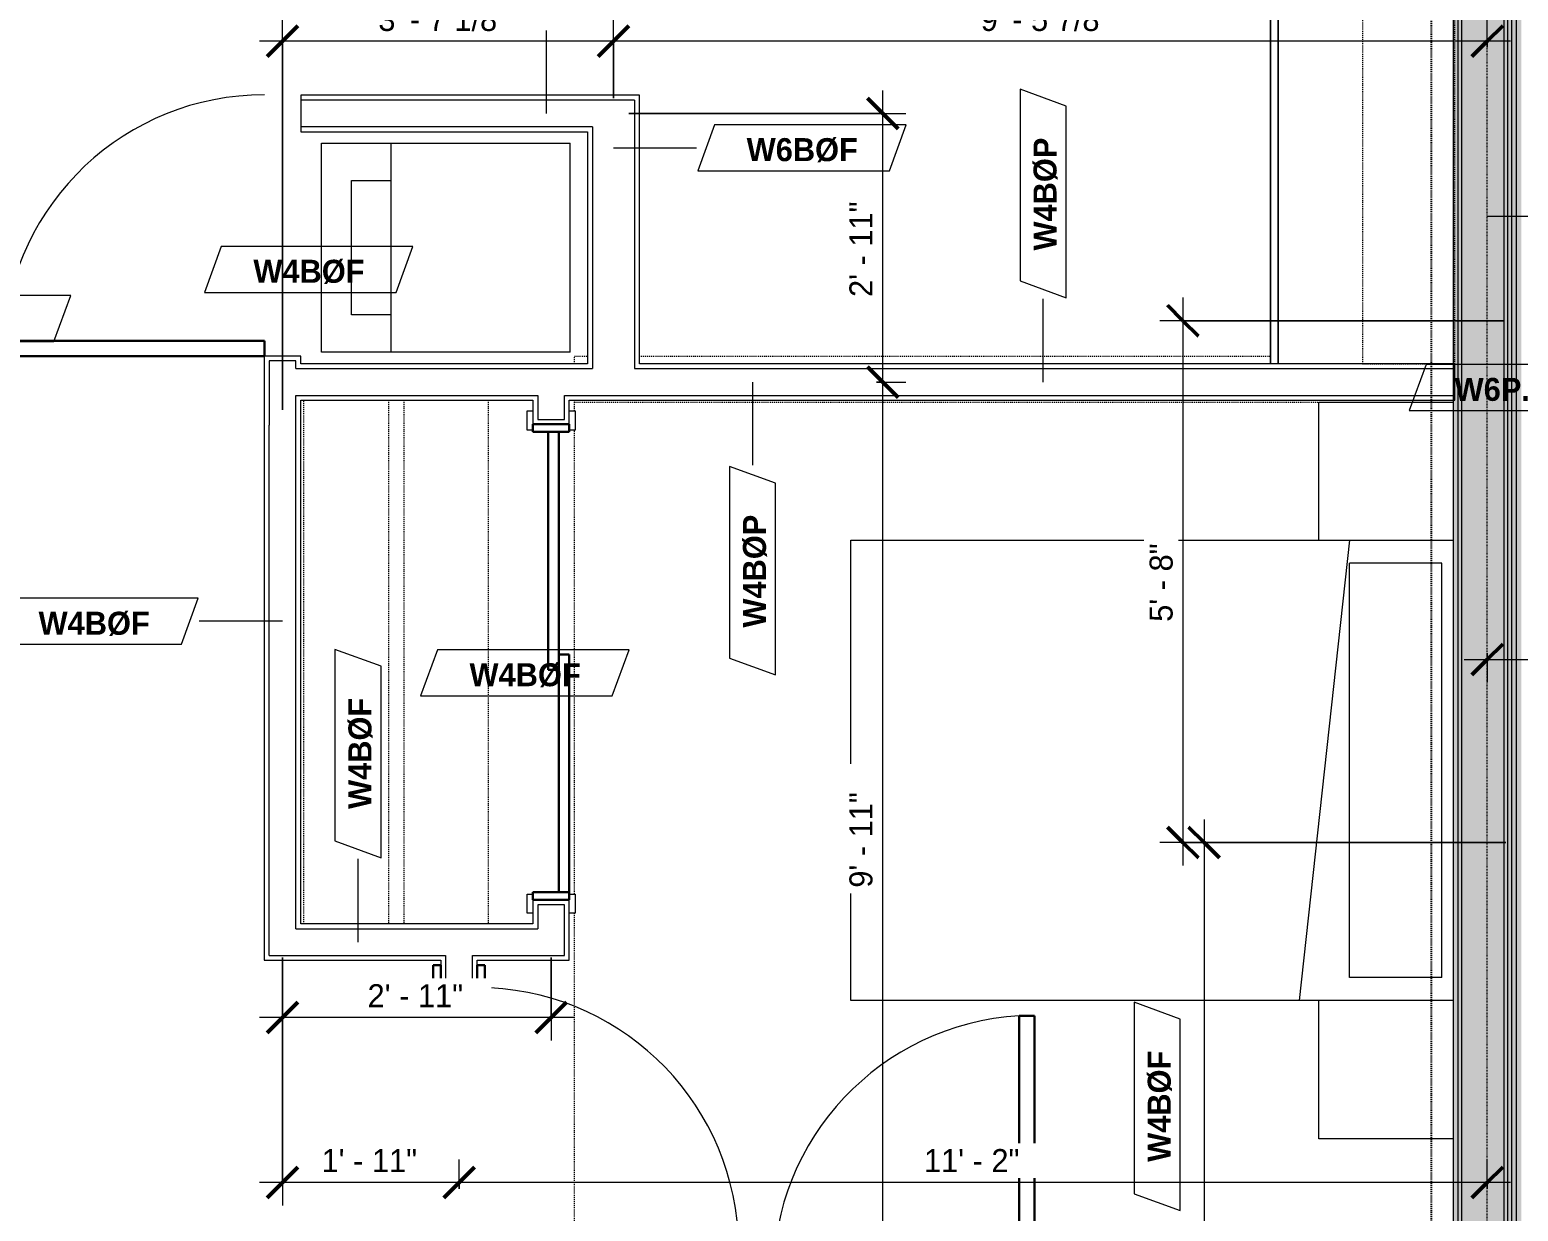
# Model space of a CAD drawing. Header units: inches. Extents: x -4010 to -1814, y 9846 to 12241.
# Drawn here: x -3125.5 to -2931.5, y 11808.7 to 11962.7 of the extents above; entities that cross this region are included whole.
import ezdxf

# ---------------------------------------------------------------- set-up
doc = ezdxf.new("R2010")
doc.units = ezdxf.units.IN
doc.header["$MEASUREMENT"] = 0
for name, pattern in [('Dash', [0.25, 0.125, -0.125]), ('Dash 3_32_', [0.1875, 0.09375, -0.09375]), ('Dash_2_', [0.25, 0.125, -0.125])]:
    doc.linetypes.add(name, pattern=pattern)
for name, color, linetype, lineweight in [('0-1', 7, 'Continuous', 5), ('A-ANNO-DIMS', 211, 'Continuous', 9), ('A-ANNO-DIMS-32', 211, 'Continuous', 9), ('A-DETL-1', 90, 'Dash 3_32_', 18), ('A-DOOR-3', 31, 'Continuous', 9), ('A-DOOR-4', 31, 'Continuous', 30), ('A-DOOR-FRAM-3', 31, 'Continuous', 30), ('A-WALL', 113, 'Continuous', 18), ('A-WALL-2', 250, 'Continuous', 18), ('A-WALL-3', 113, 'Continuous', 9), ('A-WALL-IDEN', 211, 'Continuous', 9), ('I-FURN', 30, 'Continuous', 9), ('I-FURN-HDLN', 30, 'Dash', 9), ('I-WALL-1', 21, 'Continuous', 18), ('I-WALL-2', 241, 'Continuous', 5), ('I-WALL-3', 7, 'Continuous', 9), ('P-SANR-FIXT', 6, 'Continuous', 9), ('Q-CASE', 31, 'Continuous', 9), ('Q-CASE-HDLN', 31, 'Dash', 9)]:
    doc.layers.add(name, color=color, linetype=linetype, lineweight=lineweight)
doc.layers.add('0-4', color=50, linetype='Dash_2_')
doc.styles.add('Century Gothic', font='ufonts.com_century-gothic.ttf', dxfattribs={"height": 3})
doc.styles.add('Century Gothic_B_1', font='GOTHICB.TTF', dxfattribs={"height": 3})
doc.dimstyles.new('OD_1__HACK_2', dxfattribs={"dimscale": 12, "dimtxt": 3.132505, "dimasz": 0.333333, "dimexe": 0.25, "dimexo": 0.166667, "dimgap": 0.041667, "dimtad": 1, "dimdec": 4, "dimrnd": 0.0625, "dimzin": 3, "dimdsep": 46, "dimlunit": 4, "dimtxsty": 'Century Gothic', "dimblk1": 'OBLIQUE', "dimblk2": 'OBLIQUE', "dimsah": 1, "dimcen": 0.09, "dimdle": 0.25, "dimazin": 0, "dimtfac": 1, "dimtdec": 4, "dimtix": 1, "dimtmove": 0, "dimatfit": 3, "dimfxl": 1, "dimtvp": 1, "dimtfill": 1, "dimfrac": 2, "dimtolj": 1, "dimtzin": 0, "dimarcsym": 2})
doc.dimstyles.new('OD_1__HACK_2_1', dxfattribs={"dimscale": 12, "dimtxt": 3.132505, "dimasz": 0.333333, "dimexe": 0.25, "dimexo": 0.166667, "dimgap": 0.041667, "dimtad": 1, "dimdec": 4, "dimrnd": 0.0625, "dimzin": 3, "dimdsep": 46, "dimlunit": 4, "dimtxsty": 'Century Gothic', "dimblk1": 'OBLIQUE', "dimblk2": 'OBLIQUE', "dimsah": 1, "dimcen": 0.09, "dimdle": 0.25, "dimazin": 0, "dimtfac": 1, "dimtdec": 4, "dimtix": 1, "dimtmove": 0, "dimatfit": 3, "dimfxl": 1, "dimtvp": 1, "dimtfill": 1, "dimfrac": 2, "dimtolj": 1, "dimtzin": 0, "dimarcsym": 2})

# ---------------------------------------------------------------- blocks, each defined once
blk = doc.blocks.new('CTR - 1st Phase - Common Walls_rvt-1-UNIT PLANS - 2ND _ 3RD FLOOR')
at = {"layer": 'I-WALL-1'}
blk.add_hatch(color=256, dxfattribs=at).paths.add_polyline_path([(-2939.96, 11725.36), (-2939.34, 11725.36), (-2939.34, 12110.34), (-2939.96, 12110.34), (-2939.96, 11726.32)], flags=0)
at = {"layer": 'I-WALL-2'}
for points in [[(-2938.84, 11724.74), (-2938.84, 12110.34), (-2939.34, 12110.34), (-2939.34, 11724.74)], [(-2938.84, 11724.74), (-2933.34, 11724.74), (-2933.34, 12110.34), (-2938.84, 12110.34), (-2938.84, 11725.36)], [(-2933.34, 11724.74), (-2932.84, 11724.74), (-2932.84, 12110.34), (-2933.34, 12110.34), (-2933.34, 11725.36)], [(-2932.84, 11724.74), (-2932.34, 11724.74), (-2932.34, 12110.34), (-2932.84, 12110.34), (-2932.84, 11725.36)], [(-2932.34, 11724.74), (-2931.71, 11724.74), (-2931.71, 12110.34), (-2932.34, 12110.34), (-2932.34, 11725.36)], [(-2931.71, 11725.36), (-2931.09, 11725.36), (-2931.09, 12110.34), (-2931.71, 12110.34), (-2931.71, 11726.32)]]:
    blk.add_hatch(color=256, dxfattribs=at).paths.add_polyline_path(points, flags=0)
at = {"layer": 'A-WALL-2'}
for p, q in [((-2939.34, 11725.36), (-2939.34, 12110.34)), ((-2938.84, 11725.36), (-2938.84, 12110.34)), ((-2933.34, 11725.36), (-2933.34, 12110.34)), ((-2932.84, 11725.36), (-2932.84, 12110.34)), ((-2932.34, 11725.36), (-2932.34, 12110.34)), ((-2931.71, 11725.36), (-2931.71, 12110.34))]:
    blk.add_line(p, q, dxfattribs=at)
at = {"layer": 'I-WALL-3'}
blk.add_line((-2939.96, 12110.34), (-2939.96, 11761.49), dxfattribs=at)
blk = doc.blocks.new('SLIDING - FLUSH - 5-0 x 6-8-3203586-UNIT PLANS - 2ND _ 3RD FLOOR')
at = {"layer": 'A-DOOR-3'}
for p, q in [((-32.75, 3.25), (-30.25, 3.25)), ((-32.75, 2.5), (-32.75, 3.25)), ((-30.25, 2.5), (-32.75, 2.5)), ((-30.25, 3.25), (-30.25, 2.5)), ((30.25, 3.25), (32.75, 3.25)), ((30.25, 2.5), (30.25, 3.25)), ((32.75, 2.5), (30.25, 2.5)), ((32.75, 3.25), (32.75, 2.5)), ((-32.75, -2.25), (-30.25, -2.25)), ((-32.75, -3), (-32.75, -2.25)), ((-30.25, -3), (-32.75, -3)), ((-30.25, -2.25), (-30.25, -3)), ((30.25, -2.25), (32.75, -2.25)), ((30.25, -3), (30.25, -2.25)), ((32.75, -3), (30.25, -3)), ((32.75, -2.25), (32.75, -3))]:
    blk.add_line(p, q, dxfattribs=at)
at = {"layer": 'A-DOOR-4'}
for p, q in [((-1, -0.88), (-1, 0.5)), ((-1, 0.5), (30, 0.5)), ((30, 0.5), (30, -0.88)), ((-30, -2.25), (-30, -0.88)), ((-30, -0.88), (1, -0.88)), ((30, -0.88), (-1, -0.88)), ((1, -0.88), (1, -2.25)), ((1, -2.25), (-30, -2.25))]:
    blk.add_line(p, q, dxfattribs=at)
at = {"layer": 'A-DOOR-FRAM-3'}
for p, q in [((-31, -2.25), (-31, 2.5)), ((-31, 2.5), (-30, 2.5)), ((-30, 2.5), (-30, -2.25)), ((30, 2.5), (31, 2.5)), ((30, -2.25), (30, 2.5)), ((31, 2.5), (31, -2.25)), ((-30, -2.25), (-31, -2.25)), ((31, -2.25), (30, -2.25))]:
    blk.add_line(p, q, dxfattribs=at)
blk = doc.blocks.new('SWING - SINGLE - FLUSH - 2-10 x 6-8 - PRIVACY-3199407-UNIT PLANS - 2ND _ 3RD FLOOR')
at = {"layer": 'A-DOOR-3'}
blk.add_arc((17, 2.37), 34.07, 93.3657, 180, dxfattribs=at)
at = {"layer": 'A-DOOR-4'}
for p, q in [((15, 2.37), (15, 36.38)), ((17, 36.38), (15, 36.38)), ((17, 2.37), (17, 36.38)), ((17, 2.37), (15, 2.37))]:
    blk.add_line(p, q, dxfattribs=at)
at = {"layer": 'A-DOOR-FRAM-3'}
for p, q in [((-17, 3.37), (-20, 3.37)), ((-20, 3.37), (-20, 2.37)), ((-20, 2.37), (-17, 2.37)), ((-17, 2.37), (-17, 3.37)), ((20, 3.37), (17, 3.37)), ((17, 3.37), (17, 2.37)), ((17, 2.37), (20, 2.37)), ((20, 2.37), (20, 3.37)), ((-17, -2.38), (-20, -2.38)), ((-20, -2.38), (-20, -3.38)), ((-20, -3.38), (-17, -3.38)), ((-17, -3.38), (-17, -2.38)), ((20, -2.38), (17, -2.38)), ((17, -2.38), (17, -3.38)), ((17, -3.38), (20, -3.38)), ((20, -3.38), (20, -2.38))]:
    blk.add_line(p, q, dxfattribs=at)
blk = doc.blocks.new('OD_CW_Closet - OD_CW_Closet-3786599-UNIT PLANS - 2ND _ 3RD FLOOR')
at = {"layer": 'Q-CASE-HDLN'}
for p, q in [((0.74, -24), (0.74, 0)), ((0.74, 0), (68.99, 0)), ((68.99, 0), (68.99, -24)), ((0.74, -11), (68.99, -11)), ((0.74, -13), (68.99, -13)), ((68.99, -24), (0.74, -24))]:
    blk.add_line(p, q, dxfattribs=at)
blk = doc.blocks.new('SWING - SINGLE - FLUSH - 34_ x 80_ - OFFSET PIVOT DOOR AT WASHER_DRYER-3630089-UNIT PLANS - 2ND _ 3RD FLOOR')
at = {"layer": 'A-DOOR-3'}
blk.add_arc((17, -2.37), 34.07, 180, 266.6343, dxfattribs=at)
at = {"layer": 'A-DOOR-4'}
for p, q in [((15, -2.37), (15, -36.38)), ((17, -2.37), (15, -2.37)), ((17, -2.37), (17, -36.38)), ((17, -36.38), (15, -36.38))]:
    blk.add_line(p, q, dxfattribs=at)
blk = doc.blocks.new('Bed-Standard - Queen 60_ x 79_-3761504-UNIT PLANS - 2ND _ 3RD FLOOR')
at = {"layer": 'I-FURN'}
for p, q in [((-19.31, 41.3), (40.69, 41.3)), ((-19.31, -37.2), (-19.31, 41.3)), ((40.69, 41.3), (40.69, -37.2)), ((40.69, -23.7), (-19.31, -17.13)), ((-16.31, -23.7), (37.69, -23.7)), ((-16.31, -35.7), (-16.31, -23.7)), ((37.69, -35.7), (37.69, -23.7)), ((-16.31, -35.7), (37.69, -35.7))]:
    blk.add_line(p, q, dxfattribs=at)
at = {"layer": 'I-FURN-HDLN'}
for p, q in [((-55.31, 77.3), (-7.94, 77.3)), ((-5.44, 77.3), (55.06, 77.3)), ((57.56, 77.3), (58.94, 77.3)), ((58.69, 77.3), (58.69, -37.2)), ((63.69, 77.3), (64.69, 77.3)), ((64.69, 77.3), (64.69, 75.61)), ((64.69, 68.86), (64.69, -13.39)), ((-55.31, 17.36), (-55.31, 51.36))]:
    blk.add_line(p, q, dxfattribs=at)
blk = doc.blocks.new('Stacked Washer and Dryer - 26_x25_ - Private-1352637-UNIT PLANS - 2ND _ 3RD FLOOR')
at = {"layer": 'P-SANR-FIXT'}
for p, q in [((0, 13.625), (32.4375, 13.625)), ((0, 13.625), (0, -13.625)), ((23.34375, 13.625), (23.34375, -13.625)), ((32.4375, 13.625), (32.4375, -13.625)), ((23.34375, 8.75), (28.53125, 8.75)), ((28.53125, 8.75), (28.53125, -8.75)), ((28.53125, -8.75), (23.34375, -8.75)), ((32.4375, -13.625), (0, -13.625))]:
    blk.add_line(p, q, dxfattribs=at)
blk = doc.blocks.new('Table-Night Stand - 18_ x 18_ x 24_-V43-UNIT PLANS - 2ND _ 3RD FLOOR')
at = {"layer": 'I-FURN'}
for p, q in [((0.15, 0), (18.15, 0)), ((18.15, 0), (18.15, -17.5))]:
    blk.add_line(p, q, dxfattribs=at)
blk = doc.blocks.new('Table-Night Stand - 18_ x 18_ x 24_-V44-UNIT PLANS - 2ND _ 3RD FLOOR')
at = {"layer": 'I-FURN'}
for p, q in [((0.15, 0), (18.15, 0)), ((0.15, -17.5), (0.15, 0))]:
    blk.add_line(p, q, dxfattribs=at)
blk = doc.blocks.new('OD_CW_Base Cabinet - OD_CW_Base Cabinet-V50-UNIT PLANS - 2ND _ 3RD FLOOR')
at = {"layer": 'Q-CASE'}
for p, q in [((0.74, 1), (191.34, 1)), ((191.34, 1), (0.74, 1)), ((0.74, 0), (191.34, 0)), ((191.34, 0), (0.74, 0))]:
    blk.add_line(p, q, dxfattribs=at)
blk = doc.blocks.new('OD_CW_Upper Cabinet - OD_CW_Upper Cabinet-3856838-UNIT PLANS - 2ND _ 3RD FLOOR')
at = {"layer": 'Q-CASE-HDLN'}
for p, q in [((191.34, 24), (0.74, 24)), ((0.74, 24), (0.74, 12)), ((191.34, 12), (191.34, 24)), ((0.74, 12), (191.34, 12))]:
    blk.add_line(p, q, dxfattribs=at)
blk = doc.blocks.new('DIMBLOCK115-UNIT PLANS - 2ND _ 3RD FLOOR')
at = {"layer": 'A-ANNO-DIMS-32'}
for p, q in [((-2972.44, 11859.74), (-2972.44, 11721.74)), ((-2933.09, 11856.74), (-2975.44, 11856.74)), ((-2972.44, 11856.74), (-2933.09, 11856.74)), ((-2971.61, 11724.74), (-2975.44, 11724.74)), ((-2972.44, 11724.74), (-2971.61, 11724.74))]:
    blk.add_line(p, q, dxfattribs=at)
at = {"layer": 'A-ANNO-DIMS-32', "lineweight": 50}
for p, q in [((-2972.44, 11856.74), (-2974.44, 11858.74)), ((-2972.44, 11856.74), (-2970.44, 11854.74)), ((-2972.44, 11724.74), (-2974.44, 11726.74)), ((-2972.44, 11724.74), (-2970.44, 11722.74))]:
    blk.add_line(p, q, dxfattribs=at)
at = {"layer": 'A-ANNO-DIMS-32', "color": 0, "insert": (-2976.79, 11784.33), "char_height": 3, "width": 15.394, "attachment_point": 1, "rotation": 90, "line_spacing_factor": 0.984502, "style": 'Century Gothic', "bg_fill": 3, "box_fill_scale": 1.25, "bg_fill_color": 256, "bg_fill_true_color": 13158600, "bg_fill_transparency": 0}
blk.add_mtext('11\' - 0"', dxfattribs=at)
blk = doc.blocks.new('_Oblique')
at = {"color": 0, "linetype": 'ByBlock', "lineweight": -2}
blk.add_line((-0.5, -0.5), (0.5, 0.5), dxfattribs=at)
blk = doc.blocks.new('DIMBLOCK116-UNIT PLANS - 2ND _ 3RD FLOOR')
at = {"layer": 'A-ANNO-DIMS-32'}
for p, q in [((-2975.18, 11927.74), (-2975.18, 11853.74)), ((-2933.27, 11924.74), (-2978.18, 11924.74)), ((-2975.18, 11924.74), (-2933.27, 11924.74)), ((-2933.09, 11856.74), (-2978.18, 11856.74)), ((-2975.18, 11856.74), (-2933.09, 11856.74))]:
    blk.add_line(p, q, dxfattribs=at)
at = {"layer": 'A-ANNO-DIMS-32', "lineweight": 50}
for p, q in [((-2975.18, 11924.74), (-2977.18, 11926.74)), ((-2975.18, 11924.74), (-2973.18, 11922.74)), ((-2975.18, 11856.74), (-2977.18, 11858.74)), ((-2975.18, 11856.74), (-2973.18, 11854.74))]:
    blk.add_line(p, q, dxfattribs=at)
at = {"layer": 'A-ANNO-DIMS-32', "color": 0, "insert": (-2979.53, 11885.49), "char_height": 3, "width": 12.5897, "attachment_point": 1, "rotation": 90, "line_spacing_factor": 0.984502, "style": 'Century Gothic', "bg_fill": 3, "box_fill_scale": 1.25, "bg_fill_color": 256, "bg_fill_true_color": 13158600, "bg_fill_transparency": 0}
blk.add_mtext('5\' - 8"', dxfattribs=at)
blk = doc.blocks.new('DIMBLOCK160-UNIT PLANS - 2ND _ 3RD FLOOR')
at = {"layer": 'A-ANNO-DIMS-32', "lineweight": 50}
for p, q in [((-3014.31, 11916.74), (-3016.31, 11918.74)), ((-3014.31, 11916.74), (-3012.31, 11914.74)), ((-3014.31, 11797.74), (-3016.31, 11799.74)), ((-3014.31, 11797.74), (-3012.31, 11795.74))]:
    blk.add_line(p, q, dxfattribs=at)
at = {"layer": 'A-ANNO-DIMS-32'}
for p, q in [((-3015.14, 11916.74), (-3011.31, 11916.74)), ((-3014.31, 11916.74), (-3015.14, 11916.74)), ((-3014.31, 11797.74), (-3014.31, 11916.74)), ((-3015.14, 11797.74), (-3011.31, 11797.74)), ((-3014.31, 11797.74), (-3015.14, 11797.74))]:
    blk.add_line(p, q, dxfattribs=at)
at = {"layer": 'A-ANNO-DIMS-32', "color": 0, "insert": (-3018.65, 11850.83), "char_height": 3, "width": 15.394, "attachment_point": 1, "rotation": 90, "line_spacing_factor": 0.984502, "style": 'Century Gothic', "bg_fill": 3, "box_fill_scale": 1.25, "bg_fill_color": 256, "bg_fill_true_color": 13158600, "bg_fill_transparency": 0}
blk.add_mtext('9\' - 11"', dxfattribs=at)
blk = doc.blocks.new('DIMBLOCK161-UNIT PLANS - 2ND _ 3RD FLOOR')
at = {"layer": 'A-ANNO-DIMS-32'}
for p, q in [((-3014.31, 11916.74), (-3014.31, 11954.74)), ((-3047.4, 11951.74), (-3011.31, 11951.74)), ((-3014.31, 11951.74), (-3047.4, 11951.74)), ((-3015.14, 11916.74), (-3011.31, 11916.74)), ((-3014.31, 11916.74), (-3015.14, 11916.74))]:
    blk.add_line(p, q, dxfattribs=at)
at = {"layer": 'A-ANNO-DIMS-32', "lineweight": 50}
for p, q in [((-3014.31, 11951.74), (-3016.31, 11953.74)), ((-3014.31, 11951.74), (-3012.31, 11949.74)), ((-3014.31, 11916.74), (-3016.31, 11918.74)), ((-3014.31, 11916.74), (-3012.31, 11914.74))]:
    blk.add_line(p, q, dxfattribs=at)
at = {"layer": 'A-ANNO-DIMS-32', "color": 0, "insert": (-3018.65, 11927.83), "char_height": 3, "width": 15.394, "attachment_point": 1, "rotation": 90, "line_spacing_factor": 0.984502, "style": 'Century Gothic', "bg_fill": 3, "box_fill_scale": 1.25, "bg_fill_color": 256, "bg_fill_true_color": 13158600, "bg_fill_transparency": 0}
blk.add_mtext('2\' - 11"', dxfattribs=at)
blk = doc.blocks.new('DIMBLOCK162-UNIT PLANS - 2ND _ 3RD FLOOR')
at = {"layer": 'A-ANNO-DIMS-32'}
for p, q in [((-3092.52, 11841.74), (-3092.52, 11830.91)), ((-3092.52, 11833.91), (-3092.52, 11841.74)), ((-3057.52, 11841.74), (-3057.52, 11830.91)), ((-3057.52, 11833.91), (-3057.52, 11841.74)), ((-3054.52, 11833.91), (-3095.52, 11833.91))]:
    blk.add_line(p, q, dxfattribs=at)
at = {"layer": 'A-ANNO-DIMS-32', "lineweight": 50}
for p, q in [((-3092.52, 11833.91), (-3090.52, 11835.91)), ((-3057.52, 11833.91), (-3055.52, 11835.91)), ((-3092.52, 11833.91), (-3094.52, 11831.91)), ((-3057.52, 11833.91), (-3059.52, 11831.91))]:
    blk.add_line(p, q, dxfattribs=at)
at = {"layer": 'A-ANNO-DIMS-32', "color": 0, "insert": (-3081.44, 11838.25), "char_height": 3, "width": 15.394, "attachment_point": 1, "line_spacing_factor": 0.984502, "style": 'Century Gothic', "bg_fill": 3, "box_fill_scale": 1.25, "bg_fill_color": 256, "bg_fill_true_color": 13158600, "bg_fill_transparency": 0}
blk.add_mtext('2\' - 11"', dxfattribs=at)
blk = doc.blocks.new('DIMBLOCK163-UNIT PLANS - 2ND _ 3RD FLOOR')
at = {"layer": 'A-ANNO-DIMS-32'}
for p, q in [((-3049.4, 11953.74), (-3049.4, 11964.16)), ((-2935.52, 11960.33), (-2935.52, 11964.16)), ((-2932.52, 11961.16), (-3049.4, 11961.16)), ((-3049.4, 11961.16), (-3049.4, 11953.74)), ((-2935.52, 11961.16), (-2935.52, 11960.33))]:
    blk.add_line(p, q, dxfattribs=at)
at = {"layer": 'A-ANNO-DIMS-32', "lineweight": 50}
for p, q in [((-3049.4, 11961.16), (-3047.4, 11963.16)), ((-2935.52, 11961.16), (-2933.52, 11963.16)), ((-3049.4, 11961.16), (-3051.4, 11959.16)), ((-2935.52, 11961.16), (-2937.52, 11959.16))]:
    blk.add_line(p, q, dxfattribs=at)
at = {"layer": 'A-ANNO-DIMS-32', "color": 0, "insert": (-3001.54, 11965.5), "char_height": 3, "width": 21.7784, "attachment_point": 1, "line_spacing_factor": 0.984502, "style": 'Century Gothic', "bg_fill": 3, "box_fill_scale": 1.25, "bg_fill_color": 256, "bg_fill_true_color": 13158600, "bg_fill_transparency": 0}
blk.add_mtext('9\' - 5 7/8"', dxfattribs=at)
blk = doc.blocks.new('DIMBLOCK164-UNIT PLANS - 2ND _ 3RD FLOOR')
at = {"layer": 'A-ANNO-DIMS-32'}
for p, q in [((-3092.52, 11913.12), (-3092.52, 11964.16)), ((-3049.4, 11953.74), (-3049.4, 11964.16)), ((-3049.4, 11961.16), (-3095.52, 11961.16)), ((-3092.52, 11961.16), (-3092.52, 11913.12)), ((-3049.4, 11961.16), (-3049.4, 11953.74))]:
    blk.add_line(p, q, dxfattribs=at)
at = {"layer": 'A-ANNO-DIMS-32', "lineweight": 50}
for p, q in [((-3092.52, 11961.16), (-3090.52, 11963.16)), ((-3049.4, 11961.16), (-3047.4, 11963.16)), ((-3092.52, 11961.16), (-3094.52, 11959.16)), ((-3049.4, 11961.16), (-3051.4, 11959.16))]:
    blk.add_line(p, q, dxfattribs=at)
at = {"layer": 'A-ANNO-DIMS-32', "color": 0, "insert": (-3080.04, 11965.5), "char_height": 3, "width": 21.7784, "attachment_point": 1, "line_spacing_factor": 0.984502, "style": 'Century Gothic', "bg_fill": 3, "box_fill_scale": 1.25, "bg_fill_color": 256, "bg_fill_true_color": 13158600, "bg_fill_transparency": 0}
blk.add_mtext('3\' - 7 1/8"', dxfattribs=at)
blk = doc.blocks.new('DIMBLOCK165-UNIT PLANS - 2ND _ 3RD FLOOR')
at = {"layer": 'A-ANNO-DIMS-32'}
for p, q in [((-3069.52, 11811.59), (-3069.52, 11815.42)), ((-2935.52, 11811.59), (-2935.52, 11815.42)), ((-2932.52, 11812.42), (-3069.52, 11812.42)), ((-3069.52, 11812.42), (-3069.52, 11811.59)), ((-2935.52, 11812.42), (-2935.52, 11811.59))]:
    blk.add_line(p, q, dxfattribs=at)
at = {"layer": 'A-ANNO-DIMS-32', "lineweight": 50}
for p, q in [((-3069.52, 11812.42), (-3067.52, 11814.42)), ((-2935.52, 11812.42), (-2933.52, 11814.42)), ((-3069.52, 11812.42), (-3071.52, 11810.42)), ((-2935.52, 11812.42), (-2937.52, 11810.42))]:
    blk.add_line(p, q, dxfattribs=at)
at = {"layer": 'A-ANNO-DIMS-32', "color": 0, "insert": (-3008.94, 11816.76), "char_height": 3, "width": 15.394, "attachment_point": 1, "line_spacing_factor": 0.984502, "style": 'Century Gothic', "bg_fill": 3, "box_fill_scale": 1.25, "bg_fill_color": 256, "bg_fill_true_color": 13158600, "bg_fill_transparency": 0}
blk.add_mtext('11\' - 2"', dxfattribs=at)
blk = doc.blocks.new('DIMBLOCK166-UNIT PLANS - 2ND _ 3RD FLOOR')
at = {"layer": 'A-ANNO-DIMS-32'}
for p, q in [((-3092.52, 11841.74), (-3092.52, 11809.42)), ((-3092.52, 11812.42), (-3092.52, 11841.74)), ((-3069.52, 11811.59), (-3069.52, 11815.42)), ((-3069.52, 11812.42), (-3095.52, 11812.42)), ((-3069.52, 11812.42), (-3069.52, 11811.59))]:
    blk.add_line(p, q, dxfattribs=at)
at = {"layer": 'A-ANNO-DIMS-32', "lineweight": 50}
for p, q in [((-3092.52, 11812.42), (-3090.52, 11814.42)), ((-3069.52, 11812.42), (-3067.52, 11814.42)), ((-3092.52, 11812.42), (-3094.52, 11810.42)), ((-3069.52, 11812.42), (-3071.52, 11810.42))]:
    blk.add_line(p, q, dxfattribs=at)
at = {"layer": 'A-ANNO-DIMS-32', "color": 0, "insert": (-3087.44, 11816.76), "char_height": 3, "width": 15.394, "attachment_point": 1, "line_spacing_factor": 0.984502, "style": 'Century Gothic', "bg_fill": 3, "box_fill_scale": 1.25, "bg_fill_color": 256, "bg_fill_true_color": 13158600, "bg_fill_transparency": 0}
blk.add_mtext('1\' - 11"', dxfattribs=at)
blk = doc.blocks.new('DIMBLOCK297-UNIT PLANS - 2ND _ 3RD FLOOR')
at = {"layer": 'A-ANNO-DIMS-32', "lineweight": 50}
for p, q in [((-2935.52, 11880.56), (-2933.52, 11882.56)), ((-2826.52, 11880.56), (-2824.52, 11882.56)), ((-2935.52, 11880.56), (-2937.52, 11878.56)), ((-2826.52, 11880.56), (-2828.52, 11878.56))]:
    blk.add_line(p, q, dxfattribs=at)
at = {"layer": 'A-ANNO-DIMS-32'}
for p, q in [((-2935.52, 11881.39), (-2935.52, 11877.56)), ((-2935.52, 11880.56), (-2935.52, 11881.39)), ((-2826.52, 11881.39), (-2826.52, 11877.56)), ((-2826.52, 11880.56), (-2826.52, 11881.39)), ((-2938.52, 11880.56), (-2823.52, 11880.56))]:
    blk.add_line(p, q, dxfattribs=at)
at = {"layer": 'A-ANNO-DIMS-32', "color": 0, "insert": (-2886.27, 11884.91), "char_height": 3, "width": 12.5897, "attachment_point": 1, "line_spacing_factor": 0.984502, "style": 'Century Gothic', "bg_fill": 3, "box_fill_scale": 1.25, "bg_fill_color": 256, "bg_fill_true_color": 13158600, "bg_fill_transparency": 0}
blk.add_mtext('9\' - 1"', dxfattribs=at)
blk = doc.blocks.new('Wall Tag - Arch Wall-3956453-UNIT PLANS - 2ND _ 3RD FLOOR')
at = {"layer": 'A-WALL-IDEN'}
for p, q in [((-0.3561, 0.0937), (-0.4244, -0.0937)), ((0.4244, 0.0937), (-0.3561, 0.0937)), ((0.3561, -0.0937), (0.4244, 0.0937)), ((-0.4244, -0.0937), (0.3561, -0.0937))]:
    blk.add_line(p, q, dxfattribs=at)

msp = doc.modelspace()

# ---------------------------------------------------------------- linework, layer by layer
at = {"layer": 'A-DETL-1'}
msp.add_line((-2935.52374, 11725.3644), (-2935.52374, 12079.3644), dxfattribs=at)
at = {"layer": 'A-WALL'}
for p, q in [((-3046.64874, 11953.4894), (-3090.14874, 11953.4894)), ((-3046.64874, 11953.4894), (-3046.64874, 11918.4894)), ((-3052.14874, 11949.9894), (-3090.14874, 11949.9894)), ((-3052.14874, 11949.9894), (-3052.14874, 11918.4894)), ((-3090.77374, 11919.4894), (-3094.27374, 11919.4894)), ((-3094.27374, 11919.4894), (-3094.27374, 11911.11899)), ((-3090.77374, 11918.4894), (-3090.77374, 11919.4894)), ((-3090.77374, 11918.4894), (-3052.14874, 11918.4894)), ((-3046.64874, 11918.4894), (-2939.77374, 11918.4894)), ((-3090.77374, 11911.11899), (-3090.77374, 11914.9894)), ((-3090.77374, 11914.9894), (-3059.27374, 11914.9894)), ((-3059.27374, 11914.9894), (-3059.27374, 11911.8644)), ((-3055.77374, 11911.8644), (-3055.77374, 11914.9894)), ((-3055.77374, 11914.9894), (-2939.77374, 11914.9894)), ((-3059.27374, 11911.8644), (-3055.77374, 11911.8644)), ((-3094.27374, 11841.9894), (-3094.27374, 11911.11899)), ((-3090.77374, 11845.4894), (-3090.77374, 11911.11899)), ((-3059.27374, 11848.6144), (-3059.27374, 11845.4894)), ((-3055.77374, 11848.6144), (-3059.27374, 11848.6144)), ((-3055.77374, 11841.9894), (-3055.77374, 11848.6144)), ((-3090.77374, 11845.4894), (-3059.27374, 11845.4894)), ((-3094.27374, 11841.9894), (-3071.27374, 11841.9894)), ((-3071.27374, 11841.9894), (-3071.27374, 11838.3644)), ((-3067.77374, 11838.3644), (-3067.77374, 11841.9894)), ((-3067.77374, 11841.9894), (-3055.77374, 11841.9894)), ((-3071.27374, 11838.3644), (-3067.77374, 11838.3644))]:
    msp.add_line(p, q, dxfattribs=at)
at = {"layer": 'A-WALL-3'}
for p, q in [((-3046.02374, 11954.1144), (-3090.14874, 11954.1144)), ((-3090.14874, 11954.1144), (-3090.14874, 11949.3644)), ((-3046.02374, 11919.1144), (-3046.02374, 11954.1144)), ((-3090.14874, 11949.3644), (-3052.77374, 11949.3644)), ((-3052.77374, 11949.3644), (-3052.77374, 11919.1144)), ((-3094.89874, 11920.1144), (-3094.89874, 11911.11899)), ((-3090.14874, 11920.1144), (-3094.89874, 11920.1144)), ((-3090.14874, 11919.1144), (-3090.14874, 11920.1144)), ((-3052.77374, 11919.1144), (-3090.14874, 11919.1144)), ((-2939.77374, 11919.1144), (-3046.02374, 11919.1144)), ((-2939.77374, 11914.3644), (-2939.77374, 11919.1144)), ((-3090.14874, 11911.11899), (-3090.14874, 11914.3644)), ((-3090.14874, 11914.3644), (-3059.89874, 11914.3644)), ((-3059.89874, 11914.3644), (-3059.89874, 11911.2394)), ((-3055.14874, 11911.2394), (-3055.14874, 11914.3644)), ((-3055.14874, 11914.3644), (-2939.77374, 11914.3644)), ((-3094.89874, 11911.11899), (-3094.89874, 11841.3644)), ((-3090.14874, 11846.1144), (-3090.14874, 11911.11899)), ((-3059.89874, 11911.2394), (-3055.14874, 11911.2394)), ((-3055.14874, 11849.2394), (-3059.89874, 11849.2394)), ((-3059.89874, 11849.2394), (-3059.89874, 11846.1144)), ((-3055.14874, 11841.3644), (-3055.14874, 11849.2394)), ((-3059.89874, 11846.1144), (-3090.14874, 11846.1144)), ((-3094.89874, 11841.3644), (-3071.89874, 11841.3644)), ((-3071.89874, 11841.3644), (-3071.89874, 11837.7394)), ((-3067.14874, 11837.7394), (-3067.14874, 11841.3644)), ((-3067.14874, 11841.3644), (-3055.14874, 11841.3644)), ((-3071.89874, 11837.7394), (-3067.14874, 11837.7394))]:
    msp.add_line(p, q, dxfattribs=at)
at = {"layer": 'A-WALL-IDEN'}
for p, q in [((-2935.52374, 11938.36817), (-2924.68058, 11938.36817)), ((-2993.4123, 11916.7394), (-2993.4123, 11927.58255)), ((-3092.52374, 11885.55572), (-3103.36689, 11885.55572))]:
    msp.add_line(p, q, dxfattribs=at)

# ---------------------------------------------------------------- block references
at = {"layer": '0-1'}
msp.add_blockref('CTR - 1st Phase - Common Walls_rvt-1-UNIT PLANS - 2ND _ 3RD FLOOR', (0, 0), dxfattribs=at)
at = {"layer": 'A-DOOR-3'}
for name, p, rotation in [('SWING - SINGLE - FLUSH - 34_ x 80_ - OFFSET PIVOT DOOR AT WASHER_DRYER-3630089-UNIT PLANS - 2ND _ 3RD FLOOR', (-3092.52374, 11937.1144), 270.00000000002), ('SLIDING - FLUSH - 5-0 x 6-8-3203586-UNIT PLANS - 2ND _ 3RD FLOOR', (-3057.39874, 11880.2394), 89.9999999999554), ('SWING - SINGLE - FLUSH - 2-10 x 6-8 - PRIVACY-3199407-UNIT PLANS - 2ND _ 3RD FLOOR', (-3069.52374, 11820.7394), 269.9999999999676)]:
    msp.add_blockref(name, p, dxfattribs=dict(at, rotation=rotation))
msp.add_blockref('SWING - SINGLE - FLUSH - 2-10 x 6-8 - PRIVACY-3199407-UNIT PLANS - 2ND _ 3RD FLOOR', (-3011.52374, 11797.7394), dxfattribs=at)
at = {"layer": 'A-WALL-IDEN', "xscale": 31.99999999999999, "yscale": 31.99999999999999, "zscale": 31.99999999999999}
for p in [(-3133.70572, 11925.0394), (-3117.0986, 11885.55572), (-3060.94175, 11878.84506)]:
    msp.add_blockref('Wall Tag - Arch Wall-3956453-UNIT PLANS - 2ND _ 3RD FLOOR', p, dxfattribs=at)
at = {"layer": 'A-WALL-IDEN', "xscale": 31.99999999999999, "yscale": 31.99999999999999, "zscale": 31.99999999999999, "rotation": 89.99999999999991}
for p in [(-3031.27515, 11892.16454), (-3082.68821, 11868.31426)]:
    msp.add_blockref('Wall Tag - Arch Wall-3956453-UNIT PLANS - 2ND _ 3RD FLOOR', p, dxfattribs=at)
at = {"layer": 'I-FURN', "rotation": 89.9999999999713}
for name, p in [('Bed-Standard - Queen 60_ x 79_-3761504-UNIT PLANS - 2ND _ 3RD FLOOR', (-2977.16474, 11855.42587)), ('Table-Night Stand - 18_ x 18_ x 24_-V43-UNIT PLANS - 2ND _ 3RD FLOOR', (-2957.45982, 11895.9674)), ('Table-Night Stand - 18_ x 18_ x 24_-V44-UNIT PLANS - 2ND _ 3RD FLOOR', (-2957.45982, 11817.9674))]:
    msp.add_blockref(name, p, dxfattribs=at)
at = {"layer": 'P-SANR-FIXT', "rotation": 180}
msp.add_blockref('Stacked Washer and Dryer - 26_x25_ - Private-1352637-UNIT PLANS - 2ND _ 3RD FLOOR', (-3055.02374, 11934.2394), dxfattribs=at)
at = {"layer": 'Q-CASE'}
for name, p, rotation in [('OD_CW_Base Cabinet - OD_CW_Base Cabinet-V50-UNIT PLANS - 2ND _ 3RD FLOOR', (-2963.77374, 12110.4521), 269.9999999999955), ('OD_CW_Upper Cabinet - OD_CW_Upper Cabinet-3856838-UNIT PLANS - 2ND _ 3RD FLOOR', (-2963.77374, 12110.4521), 270.0000000000159), ('OD_CW_Closet - OD_CW_Closet-3786599-UNIT PLANS - 2ND _ 3RD FLOOR', (-3065.73506, 11915.1021), 269.9999999999793)]:
    msp.add_blockref(name, p, dxfattribs=dict(at, rotation=rotation))

# ---------------------------------------------------------------- texts
at = {"layer": 'A-WALL-IDEN', "char_height": 3, "attachment_point": 1, "rotation": 90, "style": 'Century Gothic_B_1'}
for s, insert, width in [('W4BØP', (-2994.65983, 11933.88416), 17.877), ('W4BØP', (-3032.52268, 11884.73444), 17.877), ('W4BØF', (-3083.93575, 11861.09834), 17.372)]:
    msp.add_mtext(s, dxfattribs=dict(at, insert=insert, width=width))
at = {"layer": 'A-WALL-IDEN', "char_height": 3, "width": 17.372, "attachment_point": 1, "style": 'Century Gothic_B_1'}
for insert in [(-3124.31452, 11886.80325), (-3068.15767, 11880.09259)]:
    msp.add_mtext('W4BØF', dxfattribs=dict(at, insert=insert))

# ---------------------------------------------------------------- next in the draw order: dimensions: what is measured, and where the dimension line sits
at = {"layer": 'A-ANNO-DIMS'}
for base, p1, p2, override, picture, middle in [((-3014.30723, 11916.7394), (-3017.13566, 11797.7394), (-3017.13566, 11916.7394), {"dimpost": '<>', "dimfxl": 119}, 'DIMBLOCK160-UNIT PLANS - 2ND _ 3RD FLOOR', (-3016.38269, 11857.2394)), ((-2972.4398, 11724.7394), (-2931.08624, 11856.7394), (-2969.61137, 11724.7394), {"dimpost": '<>', "dimfxl": 137.50704}, 'DIMBLOCK115-UNIT PLANS - 2ND _ 3RD FLOOR', (-2974.51526, 11790.7394))]:
    dim = msp.add_linear_dim(base=base, p1=p1, p2=p2, angle=90, dimstyle='OD_1__HACK_2', override=override, dxfattribs=at)
    dim.commit()
    dim.dimension.update_dxf_attribs({"geometry": picture, "text_midpoint": middle})
dim = msp.add_linear_dim(base=(-3092.52374, 11833.90685), p1=(-3057.52374, 11843.7394), p2=(-3092.52374, 11843.7394), dimstyle='OD_1__HACK_2', override={"dimpost": '<>', "dimfxl": 35}, dxfattribs=at)
dim.commit()
dim.dimension.update_dxf_attribs({"geometry": 'DIMBLOCK162-UNIT PLANS - 2ND _ 3RD FLOOR', "text_midpoint": (-3075.02374, 11835.94458)})

# ---------------------------------------------------------------- next in the draw order: dimensions: what is measured, and where the dimension line sits
for base, p1, p2, override, picture, middle in [((-3014.30723, 11951.7394), (-3017.13566, 11916.7394), (-3049.39874, 11951.7394), {"dimpost": '<>', "dimfxl": 47.601537}, 'DIMBLOCK161-UNIT PLANS - 2ND _ 3RD FLOOR', (-3016.34496, 11934.2394)), ((-2975.18127, 11856.7394), (-2931.27374, 11924.7394), (-2931.08624, 11856.7394), {"dimpost": '<>', "dimfxl": 68.000259}, 'DIMBLOCK116-UNIT PLANS - 2ND _ 3RD FLOOR', (-2977.25673, 11890.7394))]:
    dim = msp.add_linear_dim(base=base, p1=p1, p2=p2, angle=90, dimstyle='OD_1__HACK_2', override=override, dxfattribs=at)
    dim.commit()
    dim.dimension.update_dxf_attribs({"geometry": picture, "text_midpoint": middle})

# ---------------------------------------------------------------- next in the draw order: linework, layer by layer
at = {"layer": '0-4'}
msp.add_line((-2942.77374, 11714.1894), (-2942.77374, 12123.7144), dxfattribs=at)
at = {"layer": 'A-WALL-IDEN'}
msp.add_line((-3031.27515, 11916.7394), (-3031.27515, 11905.89624), dxfattribs=at)

# ---------------------------------------------------------------- next in the draw order: block references
at = {"layer": 'A-WALL-IDEN', "xscale": 31.99999999999999, "yscale": 31.99999999999999, "zscale": 31.99999999999999}
for p in [(-3024.82388, 11947.28319), (-2932.10572, 11916.0394)]:
    msp.add_blockref('Wall Tag - Arch Wall-3956453-UNIT PLANS - 2ND _ 3RD FLOOR', p, dxfattribs=at)

# ---------------------------------------------------------------- next in the draw order: texts
at = {"layer": 'A-WALL-IDEN', "char_height": 3, "attachment_point": 1, "style": 'Century Gothic_B_1'}
for s, insert, width in [('W6BØF', (-3032.0398, 11948.53073), 17.372), ('W6P.5D', (-2939.78148, 11917.28693), 18.483)]:
    msp.add_mtext(s, dxfattribs=dict(at, insert=insert, width=width))

# ---------------------------------------------------------------- next in the draw order: dimensions: what is measured, and where the dimension line sits
at = {"layer": 'A-ANNO-DIMS'}
dim = msp.add_linear_dim(base=(-2826.52374, 11880.56082), p1=(-2935.52374, 11883.38925), p2=(-2826.52374, 11883.38925), dimstyle='OD_1__HACK_2_1', override={"dimpost": '<>', "dimfxl": 109}, dxfattribs=at)
dim.commit()
dim.dimension.update_dxf_attribs({"geometry": 'DIMBLOCK297-UNIT PLANS - 2ND _ 3RD FLOOR', "text_midpoint": (-2881.02374, 11882.63628)})

# ---------------------------------------------------------------- next in the draw order: dimensions: what is measured, and where the dimension line sits
for base, p1, p2, override, picture, middle in [((-3049.39874, 11961.1563), (-2935.52374, 11958.32787), (-3049.39874, 11951.7394), {"dimpost": '<>', "dimfxl": 114.065436}, 'DIMBLOCK163-UNIT PLANS - 2ND _ 3RD FLOOR', (-2992.46124, 11963.39797)), ((-3069.52374, 11812.41916), (-2935.52374, 11809.59073), (-3069.52374, 11809.59073), {"dimpost": '<>', "dimfxl": 134}, 'DIMBLOCK165-UNIT PLANS - 2ND _ 3RD FLOOR', (-3002.52374, 11814.45689))]:
    dim = msp.add_linear_dim(base=base, p1=p1, p2=p2, dimstyle='OD_1__HACK_2', override=override, dxfattribs=at)
    dim.commit()
    dim.dimension.update_dxf_attribs({"geometry": picture, "text_midpoint": middle})

# ---------------------------------------------------------------- next in the draw order: block references
at = {"layer": 'A-WALL-IDEN', "xscale": 31.99999999999999, "yscale": 31.99999999999999, "zscale": 31.99999999999999, "rotation": 89.99999999999991}
for p in [(-2993.4123, 11941.31426), (-2978.52936, 11822.31426)]:
    msp.add_blockref('Wall Tag - Arch Wall-3956453-UNIT PLANS - 2ND _ 3RD FLOOR', p, dxfattribs=at)

# ---------------------------------------------------------------- next in the draw order: texts
at = {"layer": 'A-WALL-IDEN', "insert": (-2979.77689, 11815.09834), "char_height": 3, "width": 17.372, "attachment_point": 1, "rotation": 90, "style": 'Century Gothic_B_1'}
msp.add_mtext('W4BØF', dxfattribs=at)

# ---------------------------------------------------------------- next in the draw order: dimensions: what is measured, and where the dimension line sits
at = {"layer": 'A-ANNO-DIMS'}
for base, p1, p2, override, picture, middle in [((-3092.52374, 11961.1563), (-3049.39874, 11951.7394), (-3092.52374, 11911.11899), {"dimpost": '<>', "dimfxl": 59.243425}, 'DIMBLOCK164-UNIT PLANS - 2ND _ 3RD FLOOR', (-3070.96124, 11963.39797)), ((-3092.52374, 11812.41916), (-3069.52374, 11809.59073), (-3092.52374, 11843.7394), {"dimpost": '<>', "dimfxl": 41.171973}, 'DIMBLOCK166-UNIT PLANS - 2ND _ 3RD FLOOR', (-3081.02374, 11814.41916))]:
    dim = msp.add_linear_dim(base=base, p1=p1, p2=p2, dimstyle='OD_1__HACK_2', override=override, dxfattribs=at)
    dim.commit()
    dim.dimension.update_dxf_attribs({"geometry": picture, "text_midpoint": middle})

# ---------------------------------------------------------------- next in the draw order: linework, layer by layer
at = {"layer": 'A-WALL-IDEN'}
for p, q in [((-3058.14356, 11951.7394), (-3058.14356, 11962.58255)), ((-3049.39874, 11947.28319), (-3038.55558, 11947.28319)), ((-3082.68821, 11843.7394), (-3082.68821, 11854.58255))]:
    msp.add_line(p, q, dxfattribs=at)

# ---------------------------------------------------------------- next in the draw order: block references
at = {"layer": 'A-WALL-IDEN', "xscale": 31.99999999999999, "yscale": 31.99999999999999, "zscale": 31.99999999999999}
msp.add_blockref('Wall Tag - Arch Wall-3956453-UNIT PLANS - 2ND _ 3RD FLOOR', (-3089.10572, 11931.42919), dxfattribs=at)

# ---------------------------------------------------------------- next in the draw order: texts
at = {"layer": 'A-WALL-IDEN', "insert": (-3096.32164, 11932.67672), "char_height": 3, "width": 17.372, "attachment_point": 1, "style": 'Century Gothic_B_1'}
msp.add_mtext('W4BØF', dxfattribs=at)

doc.saveas('drawing.dxf')
